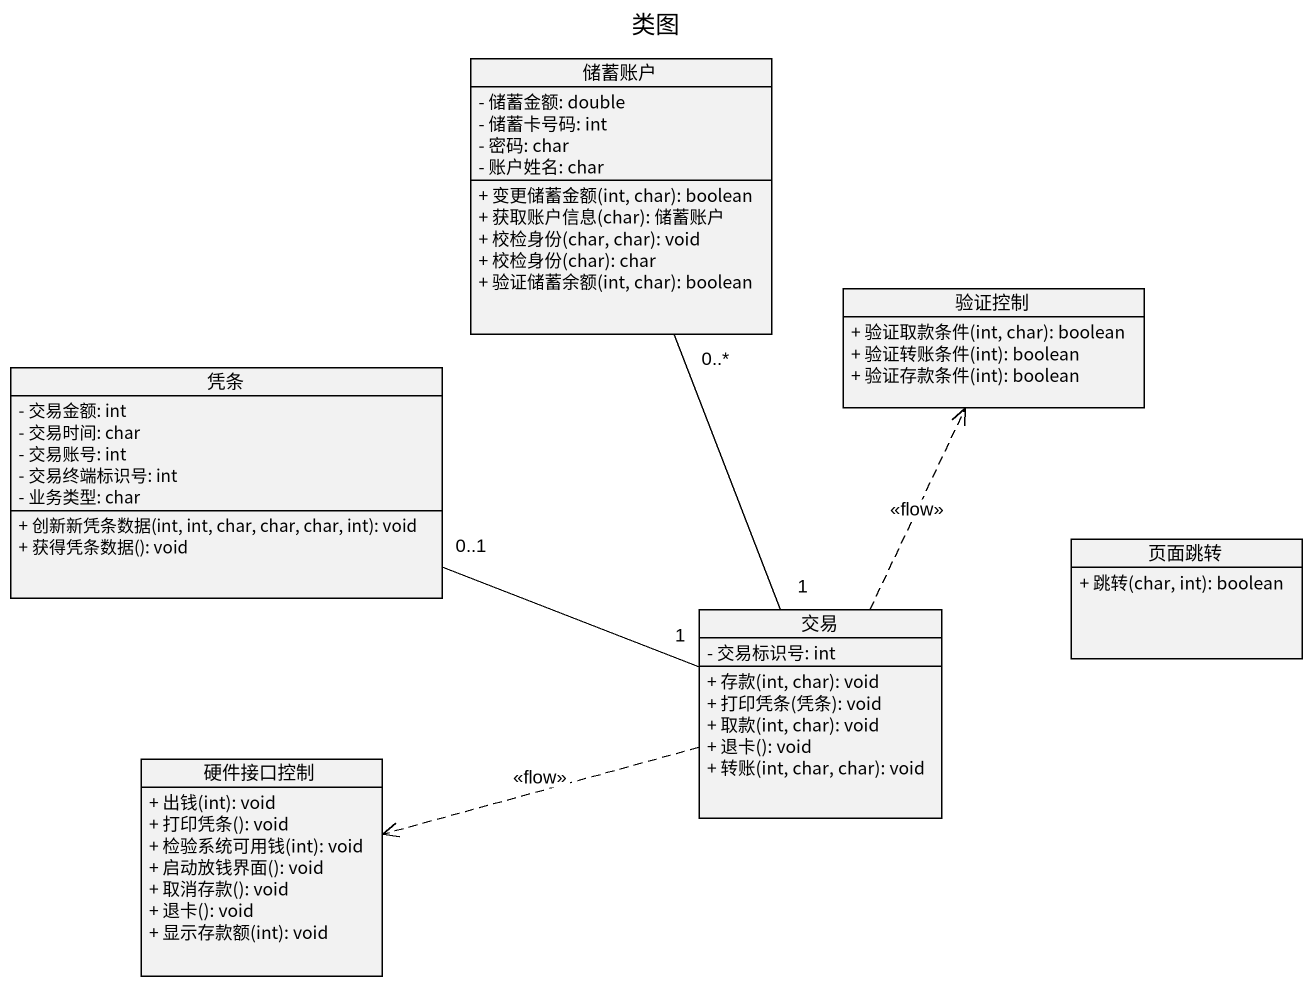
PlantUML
@startuml
title 类图
hide circle
hide empty members
skinparam classAttributeIconSize 0
class 储蓄账户 {
  - 储蓄金额: double
  - 储蓄卡号码: int
  - 密码: char
  - 账户姓名: char
  + 变更储蓄金额(int, char): boolean
  + 获取账户信息(char): 储蓄账户
  + 校检身份(char, char): void
  + 校检身份(char): char
  + 验证储蓄余额(int, char): boolean
}
class 验证控制 {
  + 验证取款条件(int, char): boolean
  + 验证转账条件(int): boolean
  + 验证存款条件(int): boolean
}
class 凭条 {
  - 交易金额: int
  - 交易时间: char
  - 交易账号: int
  - 交易终端标识号: int
  - 业务类型: char
  + 创新新凭条数据(int, int, char, char, char, int): void
  + 获得凭条数据(): void
}
class 页面跳转 {
  + 跳转(char, int): boolean
}
class 交易 {
  - 交易标识号: int
  + 存款(int, char): void
  + 打印凭条(凭条): void
  + 取款(int, char): void
  + 退卡(): void
  + 转账(int, char, char): void
}
class 硬件接口控制 {
  + 出钱(int): void
  + 打印凭条(): void
  + 检验系统可用钱(int): void
  + 启动放钱界面(): void
  + 取消存款(): void
  + 退卡(): void
  + 显示存款额(int): void
}
储蓄账户 "0..*" -- "1" 交易
凭条 "0..1" -right- "1" 交易
交易 .up.> 验证控制 : <<flow>>
交易 .left.> 硬件接口控制 : <<flow>>
@enduml
